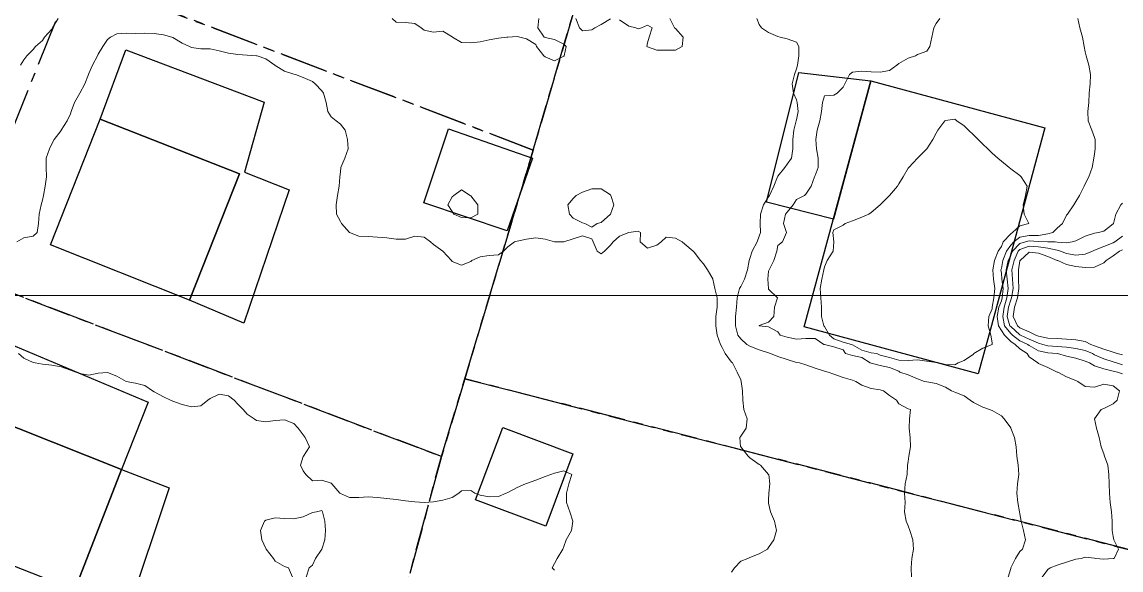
# Model space of a CAD drawing. Header units: centimetres. Extents: x 0 to 642158, y -847 to 649707.
# Drawn here: x 617805.7 to 617864.7, y 621172.6 to 621202.1 of the extents above; entities that cross this region are included whole.
import ezdxf

# ---------------------------------------------------------------- set-up
doc = ezdxf.new("R2010")
doc.units = ezdxf.units.CM
doc.header["$MEASUREMENT"] = 0
doc.linetypes.add('CENTERX2', pattern=[4, 2.5, -0.5, 0.5, -0.5])
doc.layers.add('MEV_grille', color=254, linetype='Continuous', lineweight=9)
doc.layers.add('WAL_topographie 0.5', color=253, linetype='Continuous', lineweight=20)
doc.layers.add('SPW_batiments', color=7, linetype='Continuous')
doc.layers.add('SPW_parcellaire cadastral', color=7, linetype='CENTERX2', lineweight=25, true_color=0xff0542)

# ---------------------------------------------------------------- blocks, each defined once
blk = doc.blocks.new('*U114')
at = {"layer": 'MEV_grille', "transparency": 33554687}
blk.add_lwpolyline([(-1338.461, 0), (1338.461, 0)], dxfattribs=at)
blk = doc.blocks.new('*U115')
at = {"layer": 'MEV_grille', "color": 0, "linetype": 'ByBlock', "lineweight": -2, "transparency": 16777216}
blk.add_blockref('*U114', (0, -1200), dxfattribs=at)

msp = doc.modelspace()

# ---------------------------------------------------------------- linework, layer by layer
at = {"layer": 'SPW_batiments'}
for points in [[(617818.66, 621197.753), (617817.594, 621194.003), (617820.01, 621193.053), (617817.561, 621185.885), (617814.645, 621187.127), (617817.327, 621193.902), (617809.844, 621196.852), (617811.226, 621200.568), (617818.66, 621197.753)], [(617851.243, 621198.907), (617849.231, 621191.482), (617845.629, 621192.389), (617847.374, 621199.35), (617851.243, 621198.907)], [(617860.593, 621196.374), (617858.849, 621189.939), (617857.662, 621185.557), (617857.011, 621183.157), (617847.661, 621185.689), (617851.243, 621198.906), (617860.593, 621196.374)], [(617817.327, 621193.902), (617814.645, 621187.127), (617807.178, 621190.101), (617809.844, 621196.852), (617817.327, 621193.902)], [(617831.712, 621190.842), (617827.241, 621192.348), (617828.562, 621196.319), (617833.062, 621194.743), (617831.712, 621190.842)], [(617812.428, 621181.652), (617811.005, 621178.028), (617803.596, 621180.967), (617804.945, 621184.801), (617812.428, 621181.652)], [(617811.005, 621178.028), (617808.647, 621171.985), (617808.463, 621171.552), (617807.362, 621171.984), (617801.029, 621174.484), (617803.09, 621179.689), (617803.596, 621180.967), (617811.005, 621178.028)], [(617833.783, 621174.981), (617830.013, 621176.395), (617831.469, 621180.276), (617835.24, 621178.862), (617833.783, 621174.981)], [(617811.334, 621170.4), (617808.647, 621171.985), (617811.005, 621178.028), (617813.554, 621177.041), (617811.334, 621170.4)]]:
    msp.add_lwpolyline(points, dxfattribs=at)
at = {"layer": 'SPW_parcellaire cadastral'}
for points in [[(617808.454, 621204.598), (617814.632, 621219.455), (617839.66, 621218.34), (617837.608, 621210.57), (617833.11, 621195.189), (617808.454, 621204.598)], [(617876.856, 621199.536), (617869.023, 621172.716), (617829.43, 621182.905), (617833.11, 621195.189), (617837.608, 621210.57), (617876.856, 621199.536)], [(617808.454, 621204.598), (617833.11, 621195.189), (617829.43, 621182.905), (617828.176, 621178.722), (617802.102, 621188.648), (617808.454, 621204.598)], [(617828.176, 621178.722), (617823.704, 621162.124), (617795.995, 621172.535), (617802.102, 621188.648), (617828.176, 621178.722)], [(617828.176, 621178.722), (617829.43, 621182.905), (617869.023, 621172.716), (617860.557, 621143.859), (617821.552, 621154.15), (617823.704, 621162.124), (617828.176, 621178.722)]]:
    msp.add_lwpolyline(points, dxfattribs=at)
at = {"layer": 'WAL_topographie 0.5'}
for points in [[(617805.569, 621199.75), (617805.75, 621200.043), (617805.904, 621200.25), (617806.25, 621200.588), (617806.385, 621200.75), (617806.75, 621201.08), (617806.87, 621201.25), (617807.25, 621201.688), (617807.288, 621201.75), (617807.593, 621202.25)], [(617825.528, 621202.25), (617825.75, 621202.05), (617826.25, 621202.036), (617826.75, 621201.985), (617827.083, 621201.75), (617827.25, 621201.632), (617827.75, 621201.513), (617828.25, 621201.583), (617828.75, 621201.278), (617828.776, 621201.25), (617829.25, 621200.969), (617829.75, 621200.953), (617830.25, 621201.004), (617830.75, 621201.111), (617831.25, 621201.191), (617831.688, 621201.25), (617831.75, 621201.26), (617832.25, 621201.284), (617832.386, 621201.25), (617832.75, 621201.167), (617833.25, 621200.865), (617833.291, 621200.75), (617833.684, 621200.25), (617833.75, 621200.188), (617834.25, 621199.974), (617834.75, 621200.238), (617834.762, 621200.25), (617834.886, 621200.75), (617834.75, 621200.868), (617834.25, 621201.119), (617833.75, 621201.236), (617833.705, 621201.25), (617833.363, 621201.75), (617833.414, 621202.25)], [(617835.39, 621202.25), (617835.588, 621201.75), (617835.75, 621201.593), (617836.25, 621201.648), (617836.422, 621201.75), (617836.75, 621201.941), (617837.25, 621202.239)], [(617837.75, 621202.181), (617838.25, 621201.847), (617838.625, 621201.75), (617838.75, 621201.694), (617838.917, 621201.75), (617839.25, 621201.893), (617839.5, 621201.75), (617839.329, 621201.25), (617839.25, 621200.95), (617839.217, 621200.75), (617839.25, 621200.726), (617839.75, 621200.554), (617840.25, 621200.548), (617840.75, 621200.562), (617841.103, 621200.75), (617841.156, 621201.25), (617840.75, 621201.714), (617840.704, 621201.75), (617840.45, 621202.25)], [(617845.121, 621202.25), (617845.25, 621201.93), (617845.375, 621201.75), (617845.75, 621201.5), (617846.25, 621201.289), (617846.375, 621201.25), (617846.75, 621201.154), (617847.25, 621200.991), (617847.372, 621200.75), (617847.373, 621200.25), (617847.299, 621199.75), (617847.25, 621199.543), (617847.145, 621199.25), (617847.02, 621198.75), (617847.079, 621198.25), (617847.25, 621197.882), (617847.29, 621197.75), (617847.334, 621197.25), (617847.25, 621196.812), (617847.232, 621196.75), (617847.109, 621196.25), (617847.057, 621195.75), (617847.045, 621195.25), (617846.971, 621194.75), (617846.75, 621194.425), (617846.615, 621194.25), (617846.25, 621193.782), (617846.229, 621193.75), (617846.032, 621193.25), (617845.799, 621192.75), (617845.75, 621192.682), (617845.47, 621192.25), (617845.311, 621191.75), (617845.295, 621191.25), (617845.308, 621190.75), (617845.25, 621190.563), (617845.135, 621190.25), (617844.868, 621189.75), (617844.75, 621189.362), (617844.713, 621189.25), (617844.617, 621188.75), (617844.448, 621188.25), (617844.25, 621187.862), (617844.192, 621187.75), (617844.069, 621187.25), (617844.023, 621186.75), (617843.97, 621186.25), (617843.973, 621185.75), (617844.101, 621185.25), (617844.25, 621185.042), (617844.586, 621184.75), (617844.75, 621184.647), (617845.25, 621184.449), (617845.75, 621184.287), (617845.852, 621184.25), (617846.25, 621184.101), (617846.75, 621183.932), (617847.25, 621183.782), (617847.413, 621183.75), (617847.75, 621183.657), (617848.25, 621183.474), (617848.75, 621183.3), (617848.941, 621183.25), (617849.25, 621183.141), (617849.75, 621182.975), (617850.25, 621182.83), (617850.442, 621182.75), (617850.75, 621182.56), (617851.25, 621182.37), (617851.75, 621182.299), (617851.926, 621182.25), (617852.25, 621182.002), (617852.627, 621181.75), (617852.75, 621181.556), (617853.25, 621181.293), (617853.363, 621181.25), (617853.319, 621180.75), (617853.306, 621180.25), (617853.361, 621179.75), (617853.377, 621179.25), (617853.288, 621178.75), (617853.25, 621178.464), (617853.216, 621178.25), (617853.183, 621177.75), (617853.08, 621177.25), (617853.057, 621176.75), (617853.075, 621176.25), (617853.042, 621175.75), (617853.133, 621175.25), (617853.25, 621174.991), (617853.335, 621174.75), (617853.5, 621174.25), (617853.54, 621173.75), (617853.439, 621173.25), (617853.409, 621172.75), (617853.425, 621172.25)], [(617854.945, 621202.25), (617854.75, 621201.981), (617854.625, 621201.75), (617854.521, 621201.25), (617854.408, 621200.75), (617854.25, 621200.5), (617853.75, 621200.319), (617853.632, 621200.25), (617853.25, 621200.117), (617852.75, 621199.833), (617852.63, 621199.75), (617852.25, 621199.453), (617851.75, 621199.372), (617851.25, 621199.386), (617850.75, 621199.421), (617850.25, 621199.365), (617850.099, 621199.25), (617849.846, 621198.75), (617849.75, 621198.571), (617849.429, 621198.25), (617849.25, 621198.139), (617848.75, 621198.097), (617848.653, 621197.75), (617848.583, 621197.25), (617848.498, 621196.75), (617848.363, 621196.25), (617848.278, 621195.75), (617848.319, 621195.25), (617848.412, 621194.75), (617848.404, 621194.25), (617848.25, 621193.826), (617848.222, 621193.75), (617848.039, 621193.25), (617847.75, 621192.816), (617847.669, 621192.75), (617847.25, 621192.533), (617847.069, 621192.25), (617846.75, 621191.85), (617846.666, 621191.75), (617846.553, 621191.25), (617846.705, 621190.75), (617846.5, 621190.25), (617846.25, 621190.062), (617846.199, 621189.75), (617846.035, 621189.25), (617845.777, 621188.75), (617845.75, 621188.675), (617845.706, 621188.25), (617845.746, 621187.75), (617845.75, 621187.721), (617846.221, 621187.25), (617846.068, 621186.75), (617846.036, 621186.25), (617845.75, 621185.934), (617845.25, 621185.77), (617845.247, 621185.75), (617845.25, 621185.746), (617845.75, 621185.699), (617846.25, 621185.417), (617846.364, 621185.25), (617846.75, 621185.129), (617847.25, 621185.026), (617847.75, 621185.068), (617848.25, 621185.06), (617848.718, 621184.75), (617848.75, 621184.74), (617849.25, 621184.624), (617849.75, 621184.446), (617849.881, 621184.25), (617850.25, 621184.146), (617850.75, 621184.04), (617851.205, 621183.75), (617851.25, 621183.739), (617851.75, 621183.608), (617852.25, 621183.498), (617852.75, 621183.31), (617852.796, 621183.25), (617853.25, 621183.115), (617853.75, 621182.905), (617854.127, 621182.75), (617854.25, 621182.727), (617854.75, 621182.646), (617855.25, 621182.458), (617855.571, 621182.25), (617855.75, 621182.174), (617856.25, 621181.984), (617856.58, 621181.75), (617856.75, 621181.627), (617857.25, 621181.38), (617857.611, 621181.25), (617857.75, 621181.195), (617858.25, 621180.909), (617858.404, 621180.75), (617858.75, 621180.26), (617858.756, 621180.25), (617858.96, 621179.75), (617859.041, 621179.25), (617859.079, 621178.75), (617859.145, 621178.25), (617859.184, 621177.75), (617859.125, 621177.25), (617859.083, 621176.75), (617859.129, 621176.25), (617859.228, 621175.75), (617859.25, 621175.65), (617859.322, 621175.25), (617859.432, 621174.75), (617859.542, 621174.25), (617859.381, 621173.75), (617859.25, 621173.619), (617859.008, 621173.25), (617858.764, 621172.75), (617858.75, 621172.703), (617858.615, 621172.25)], [(617862.357, 621202.25), (617862.456, 621201.75), (617862.605, 621201.25), (617862.698, 621200.75), (617862.75, 621200.464), (617862.797, 621200.25), (617862.954, 621199.75), (617863.035, 621199.25), (617863.015, 621198.75), (617862.968, 621198.25), (617862.94, 621197.75), (617862.898, 621197.25), (617862.915, 621196.75), (617863.103, 621196.25), (617863.25, 621195.856), (617863.282, 621195.75), (617863.282, 621195.25), (617863.25, 621194.987), (617863.215, 621194.75), (617863.128, 621194.25), (617862.946, 621193.75), (617862.75, 621193.373), (617862.703, 621193.25), (617862.446, 621192.75), (617862.25, 621192.415), (617862.141, 621192.25), (617861.801, 621191.75), (617861.75, 621191.681), (617861.533, 621191.25), (617861.25, 621190.997), (617861.017, 621190.75), (617860.75, 621190.682), (617860.25, 621190.605), (617859.75, 621190.599), (617859.25, 621190.507), (617858.913, 621190.25), (617858.75, 621190.08), (617858.52, 621189.75), (617858.336, 621189.25), (617858.25, 621188.832), (617858.225, 621188.75), (617858.25, 621188.582), (617858.282, 621188.25), (617858.355, 621187.75), (617858.293, 621187.25), (617858.25, 621187.087), (617858.121, 621186.75), (617858.029, 621186.25), (617858.089, 621185.75), (617858.25, 621185.495), (617858.412, 621185.25), (617858.75, 621184.901), (617858.99, 621184.75), (617859.25, 621184.51), (617859.63, 621184.25), (617859.75, 621184.079), (617860.203, 621183.75), (617860.25, 621183.714), (617860.75, 621183.513), (617861.25, 621183.264), (617861.278, 621183.25), (617861.75, 621183.004), (617862.25, 621182.816), (617862.364, 621182.75), (617862.75, 621182.493), (617863.25, 621182.443), (617863.75, 621182.61), (617864.25, 621182.519), (617864.603, 621182.25), (617864.475, 621181.75), (617864.25, 621181.552), (617863.75, 621181.308), (617863.606, 621181.25), (617863.25, 621180.75), (617863.361, 621180.25), (617863.5, 621179.75), (617863.612, 621179.25), (617863.75, 621178.864), (617863.793, 621178.75), (617863.963, 621178.25), (617864.023, 621177.75), (617864.046, 621177.25), (617864.062, 621176.75), (617864.097, 621176.25), (617864.159, 621175.75), (617864.199, 621175.25), (617864.198, 621174.75), (617864.25, 621174.429), (617864.284, 621174.25), (617864.537, 621173.75), (617864.312, 621173.25), (617864.25, 621173.24), (617863.75, 621173.212), (617863.324, 621173.25), (617863.25, 621173.265), (617862.75, 621173.325), (617862.531, 621173.25), (617862.25, 621173.201), (617861.75, 621173.041), (617861.25, 621172.892), (617860.877, 621172.75), (617860.75, 621172.655), (617860.438, 621172.25)], [(617805.378, 621190.25), (617805.75, 621190.469), (617806.25, 621190.554), (617806.464, 621190.75), (617806.542, 621191.25), (617806.574, 621191.75), (617806.688, 621192.25), (617806.75, 621192.5), (617806.802, 621192.75), (617806.894, 621193.25), (617806.972, 621193.75), (617806.947, 621194.25), (617806.959, 621194.75), (617807.122, 621195.25), (617807.25, 621195.526), (617807.384, 621195.75), (617807.75, 621196.236), (617807.759, 621196.25), (617808.085, 621196.75), (617808.25, 621197.139), (617808.298, 621197.25), (617808.481, 621197.75), (617808.75, 621198.242), (617808.754, 621198.25), (617809.028, 621198.75), (617809.232, 621199.25), (617809.25, 621199.301), (617809.44, 621199.75), (617809.702, 621200.25), (617809.75, 621200.33), (617810.002, 621200.75), (617810.25, 621201.12), (617810.404, 621201.25), (617810.75, 621201.434), (617811.25, 621201.464), (617811.75, 621201.451), (617812.25, 621201.47), (617812.75, 621201.447), (617813.25, 621201.386), (617813.706, 621201.25), (617813.75, 621201.235), (617814.25, 621200.922), (617814.645, 621200.75), (617814.75, 621200.698), (617815.25, 621200.631), (617815.75, 621200.628), (617816.25, 621200.511), (617816.75, 621200.396), (617817.25, 621200.325), (617817.75, 621200.277), (617818.25, 621200.255), (617818.28, 621200.25), (617818.75, 621200.085), (617819.235, 621199.75), (617819.25, 621199.738), (617819.75, 621199.428), (617820.25, 621199.269), (617820.333, 621199.25), (617820.75, 621199.081), (617821.25, 621198.862), (617821.391, 621198.75), (617821.75, 621198.375), (617821.838, 621198.25), (617821.991, 621197.75), (617822.07, 621197.25), (617822.25, 621196.965), (617822.53, 621196.75), (617822.75, 621196.583), (617823.006, 621196.25), (617823.139, 621195.75), (617823.164, 621195.25), (617822.992, 621194.75), (617822.781, 621194.25), (617822.75, 621194.023), (617822.721, 621193.75), (617822.679, 621193.25), (617822.605, 621192.75), (617822.534, 621192.25), (617822.55, 621191.75), (617822.75, 621191.35), (617822.818, 621191.25), (617823.25, 621190.75), (617823.25, 621190.75), (617823.75, 621190.568), (617824.25, 621190.547), (617824.75, 621190.515), (617825.25, 621190.474), (617825.75, 621190.4), (617826.25, 621190.393), (617826.75, 621190.561), (617827.25, 621190.506), (617827.583, 621190.25), (617827.75, 621190.115), (617828.25, 621189.75), (617828.25, 621189.75), (617828.713, 621189.25), (617828.75, 621189.202), (617829.25, 621189), (617829.75, 621189.194), (617829.813, 621189.25), (617830.25, 621189.448), (617830.75, 621189.523), (617831.25, 621189.567), (617831.518, 621189.75), (617831.75, 621189.982), (617832.107, 621190.25), (617832.25, 621190.299), (617832.75, 621190.408), (617833.25, 621190.467), (617833.75, 621190.394), (617834.25, 621190.262), (617834.75, 621190.264), (617835.25, 621190.426), (617835.75, 621190.588), (617836.25, 621190.417), (617836.333, 621190.25), (617836.55, 621189.75), (617836.75, 621189.615), (617836.942, 621189.75), (617837.25, 621190.083), (617837.393, 621190.25), (617837.75, 621190.553), (617838.25, 621190.75), (617838.25, 621190.75), (617838.75, 621190.833), (617838.865, 621190.75), (617838.845, 621190.25), (617839.25, 621189.923), (617839.75, 621190.074), (617839.982, 621190.25), (617840.25, 621190.5), (617840.75, 621190.454), (617841.107, 621190.25), (617841.25, 621190.136), (617841.7, 621189.75), (617841.75, 621189.696), (617842.088, 621189.25), (617842.25, 621189.079), (617842.471, 621188.75), (617842.75, 621188.267), (617842.755, 621188.25), (617842.869, 621187.75), (617842.983, 621187.25), (617842.981, 621186.75), (617842.92, 621186.25), (617842.92, 621185.75), (617842.994, 621185.25), (617843.167, 621184.75), (617843.25, 621184.578), (617843.417, 621184.25), (617843.75, 621183.793), (617843.803, 621183.75), (617844.057, 621183.25), (617844.25, 621182.845), (617844.279, 621182.75), (617844.34, 621182.25), (617844.367, 621181.75), (617844.428, 621181.25), (617844.59, 621180.75), (617844.538, 621180.25), (617844.25, 621179.809), (617844.212, 621179.75), (617844.238, 621179.25), (617844.25, 621179.236), (617844.645, 621178.75), (617844.75, 621178.648), (617845.25, 621178.291), (617845.314, 621178.25), (617845.75, 621177.76), (617845.755, 621177.75), (617845.807, 621177.25), (617845.765, 621176.75), (617845.75, 621176.375), (617845.74, 621176.25), (617845.75, 621176.212), (617845.852, 621175.75), (617846.069, 621175.25), (617846.165, 621174.75), (617846.025, 621174.25), (617845.75, 621173.843), (617845.687, 621173.75), (617845.25, 621173.489), (617844.75, 621173.303), (617844.632, 621173.25), (617844.25, 621173.102), (617843.921, 621172.75), (617843.75, 621172.51)], [(617855.926, 621183.75), (617855.75, 621183.657), (617855.25, 621183.663), (617854.897, 621183.75), (617854.75, 621183.774), (617854.25, 621183.852), (617853.75, 621183.911), (617853.25, 621183.889), (617852.75, 621183.898), (617852.25, 621184.039), (617851.75, 621184.171), (617851.562, 621184.25), (617851.25, 621184.298), (617850.75, 621184.435), (617850.25, 621184.72), (617850.197, 621184.75), (617849.75, 621184.871), (617849.25, 621185.047), (617849.023, 621185.25), (617848.75, 621185.7), (617848.713, 621185.75), (617848.596, 621186.25), (617848.591, 621186.75), (617848.55, 621187.25), (617848.52, 621187.75), (617848.616, 621188.25), (617848.707, 621188.75), (617848.75, 621188.917), (617848.893, 621189.25), (617849.221, 621189.75), (617849.25, 621190.25), (617849.2, 621190.75), (617849.25, 621190.893), (617849.75, 621191.156), (617849.865, 621191.25), (617850.25, 621191.389), (617850.75, 621191.588), (617851.125, 621191.75), (617851.25, 621191.841), (617851.75, 621192.25), (617851.75, 621192.25), (617852.25, 621192.75), (617852.25, 621192.75), (617852.671, 621193.25), (617852.75, 621193.365), (617852.968, 621193.75), (617853.25, 621194.214), (617853.279, 621194.25), (617853.75, 621194.75), (617853.75, 621194.75), (617854.25, 621195.25), (617854.25, 621195.25), (617854.566, 621195.75), (617854.75, 621196.1), (617854.833, 621196.25), (617855.214, 621196.75), (617855.25, 621196.781), (617855.75, 621196.843), (617855.85, 621196.75), (617856.25, 621196.494), (617856.487, 621196.25), (617856.75, 621196.011), (617857.006, 621195.75), (617857.25, 621195.5), (617857.525, 621195.25), (617857.75, 621195.025), (617858.064, 621194.75), (617858.25, 621194.583), (617858.669, 621194.25), (617858.75, 621194.184), (617859.25, 621193.812), (617859.321, 621193.75), (617859.643, 621193.25), (617859.552, 621192.75), (617859.426, 621192.25), (617859.476, 621191.75), (617859.728, 621191.25), (617859.25, 621191.116), (617858.854, 621190.75), (617858.75, 621190.695), (617858.355, 621190.25), (617858.25, 621190.015), (617858.076, 621189.75), (617857.874, 621189.25), (617857.8, 621188.75), (617857.835, 621188.25), (617857.907, 621187.75), (617857.85, 621187.25), (617857.761, 621186.75), (617857.75, 621186.665), (617857.586, 621186.25), (617857.543, 621185.75), (617857.684, 621185.25), (617857.75, 621184.83), (617857.764, 621184.75), (617857.75, 621184.733), (617857.25, 621184.543), (617856.779, 621184.25), (617856.75, 621184.227), (617856.25, 621183.879), (617855.926, 621183.75)], [(617830.133, 621191.75), (617829.75, 621191.541), (617829.25, 621191.564), (617828.844, 621191.75), (617828.75, 621191.893), (617828.529, 621192.25), (617828.75, 621192.667), (617828.844, 621192.75), (617829.25, 621193.046), (617829.714, 621192.75), (617829.75, 621192.73), (617830.125, 621192.25), (617830.133, 621191.75)], [(617836.55, 621191.25), (617836.25, 621191.036), (617835.875, 621191.25), (617835.75, 621191.27), (617835.25, 621191.529), (617835.053, 621191.75), (617834.976, 621192.25), (617835.25, 621192.588), (617835.407, 621192.75), (617835.75, 621192.929), (617836.25, 621193.112), (617836.75, 621193.106), (617837.25, 621192.774), (617837.278, 621192.75), (617837.444, 621192.25), (617837.25, 621191.75), (617837.25, 621191.75), (617836.75, 621191.293), (617836.55, 621191.25)], [(617864.75, 621192.337), (617864.674, 621192.25), (617864.402, 621191.75), (617864.264, 621191.25), (617864.25, 621191.229), (617863.75, 621190.832), (617863.472, 621190.75), (617863.25, 621190.716), (617862.75, 621190.557), (617862.25, 621190.302), (617862.06, 621190.25), (617861.75, 621190.208), (617861.25, 621190.247), (617861.146, 621190.25), (617860.75, 621190.26), (617860.25, 621190.267), (617859.75, 621190.302), (617859.55, 621190.25), (617859.25, 621190.166), (617858.846, 621189.75), (617858.75, 621189.543), (617858.624, 621189.25), (617858.517, 621188.75), (617858.554, 621188.25), (617858.616, 621187.75), (617858.539, 621187.25), (617858.399, 621186.75), (617858.328, 621186.25), (617858.425, 621185.75), (617858.75, 621185.33), (617858.841, 621185.25), (617859.25, 621184.947), (617859.666, 621184.75), (617859.75, 621184.686), (617860.25, 621184.402), (617860.75, 621184.297), (617861.25, 621184.253), (617861.274, 621184.25), (617861.75, 621184.122), (617862.25, 621184.005), (617862.75, 621183.85), (617862.986, 621183.75), (617863.25, 621183.594), (617863.75, 621183.429), (617864.25, 621183.314), (617864.492, 621183.25), (617864.75, 621183.159)], [(617864.75, 621190.553), (617864.342, 621190.25), (617864.25, 621190.197), (617863.75, 621190.014), (617863.25, 621189.802), (617863.14, 621189.75), (617862.75, 621189.587), (617862.25, 621189.54), (617861.75, 621189.623), (617861.426, 621189.75), (617861.25, 621189.806), (617860.75, 621189.925), (617860.25, 621189.983), (617859.75, 621190.017), (617859.25, 621189.848), (617859.155, 621189.75), (617858.93, 621189.25), (617858.814, 621188.75), (617858.842, 621188.25), (617858.892, 621187.75), (617858.796, 621187.25), (617858.75, 621187.141), (617858.632, 621186.75), (617858.57, 621186.25), (617858.713, 621185.75), (617858.75, 621185.703), (617859.25, 621185.262), (617859.273, 621185.25), (617859.75, 621185.035), (617860.25, 621184.814), (617860.473, 621184.75), (617860.75, 621184.672), (617861.25, 621184.642), (617861.75, 621184.592), (617862.25, 621184.531), (617862.75, 621184.419), (617863.136, 621184.25), (617863.25, 621184.19), (617863.75, 621183.971), (617864.25, 621183.808), (617864.434, 621183.75), (617864.75, 621183.655)], [(617864.75, 621189.831), (617864.595, 621189.75), (617864.25, 621189.499), (617863.885, 621189.25), (617863.75, 621189.131), (617863.25, 621188.899), (617862.75, 621188.874), (617862.25, 621188.93), (617861.75, 621189.036), (617861.275, 621189.25), (617861.25, 621189.259), (617860.75, 621189.47), (617860.25, 621189.64), (617859.75, 621189.707), (617859.253, 621189.25), (617859.25, 621189.241), (617859.175, 621188.75), (617859.169, 621188.25), (617859.185, 621187.75), (617859.122, 621187.25), (617858.962, 621186.75), (617858.877, 621186.25), (617859.124, 621185.75), (617859.25, 621185.639), (617859.75, 621185.424), (617860.108, 621185.25), (617860.25, 621185.198), (617860.75, 621185.076), (617861.25, 621185.056), (617861.75, 621185.035), (617862.25, 621185), (617862.75, 621184.901), (617863.053, 621184.75), (617863.25, 621184.673), (617863.75, 621184.494), (617864.25, 621184.33), (617864.466, 621184.25), (617864.75, 621184.178)], [(617805.457, 621184.25), (617805.75, 621184.014), (617806.25, 621183.77), (617806.361, 621183.75), (617806.75, 621183.677), (617807.25, 621183.632), (617807.75, 621183.541), (617808.25, 621183.36), (617808.546, 621183.25), (617808.75, 621183.179), (617809.25, 621183.095), (617809.75, 621183.203), (617810.25, 621183.238), (617810.75, 621183.043), (617811.24, 621182.75), (617811.25, 621182.746), (617811.75, 621182.659), (617812.25, 621182.544), (617812.655, 621182.25), (617812.75, 621182.2), (617813.25, 621181.927), (617813.625, 621181.75), (617813.75, 621181.704), (617814.25, 621181.525), (617814.75, 621181.401), (617815.25, 621181.441), (617815.629, 621181.75), (617815.75, 621181.842), (617816.25, 621182.078), (617816.75, 621181.98), (617817.047, 621181.75), (617817.25, 621181.535), (617817.53, 621181.25), (617817.75, 621180.996), (617818.128, 621180.75), (617818.25, 621180.66), (617818.75, 621180.578), (617819.25, 621180.666), (617819.75, 621180.687), (617820.25, 621180.489), (617820.493, 621180.25), (617820.75, 621179.897), (617820.864, 621179.75), (617821.09, 621179.25), (617820.773, 621178.75), (617820.75, 621178.724), (617820.607, 621178.25), (617820.75, 621177.96), (617820.898, 621177.75), (617821.25, 621177.413), (617821.75, 621177.458), (617822.25, 621177.298), (617822.285, 621177.25), (617822.714, 621176.75), (617822.75, 621176.728), (617823.25, 621176.519), (617823.75, 621176.52), (617824.25, 621176.558), (617824.75, 621176.526), (617825.25, 621176.474), (617825.75, 621176.417), (617826.25, 621176.348), (617826.75, 621176.282), (617827.25, 621176.25), (617827.75, 621176.288), (617828.25, 621176.377), (617828.75, 621176.526), (617829.12, 621176.75), (617829.25, 621176.88), (617829.75, 621176.9), (617829.964, 621176.75), (617830.25, 621176.648), (617830.75, 621176.558), (617831.25, 621176.579), (617831.664, 621176.75), (617831.75, 621176.79), (617832.25, 621177.068), (617832.694, 621177.25), (617832.75, 621177.27), (617833.25, 621177.45), (617833.75, 621177.644), (617834.063, 621177.75), (617834.25, 621177.833), (617834.75, 621177.947), (617835.183, 621177.75), (617835.014, 621177.25), (617834.891, 621176.75), (617834.897, 621176.25), (617835.083, 621175.75), (617835.229, 621175.25), (617835.158, 621174.75), (617834.872, 621174.25), (617834.75, 621173.893), (617834.691, 621173.75), (617834.4, 621173.25), (617834.25, 621172.978), (617834.125, 621172.75), (617834.25, 621172.611)], [(617820.907, 621172.25), (617821.073, 621172.75), (617821.25, 621172.893), (617821.424, 621173.25), (617821.75, 621173.75), (617821.75, 621173.75), (617821.909, 621174.25), (617821.945, 621174.75), (617821.908, 621175.25), (617821.796, 621175.75), (617821.75, 621175.815), (617821.464, 621175.75), (617821.25, 621175.716), (617820.75, 621175.486), (617820.25, 621175.375), (617819.75, 621175.389), (617819.25, 621175.431), (617818.75, 621175.31), (617818.682, 621175.25), (617818.453, 621174.75), (617818.537, 621174.25), (617818.75, 621173.777), (617818.771, 621173.75), (617819.165, 621173.25), (617819.25, 621173.096), (617819.75, 621172.808), (617819.964, 621172.75), (617820.183, 621172.25)]]:
    msp.add_lwpolyline(points, dxfattribs=at)

# ---------------------------------------------------------------- block references
at = {"layer": 'MEV_grille', "transparency": 33554687}
msp.add_blockref('*U115', (616669.481, 622387.381), dxfattribs=at)

doc.saveas('drawing.dxf')
